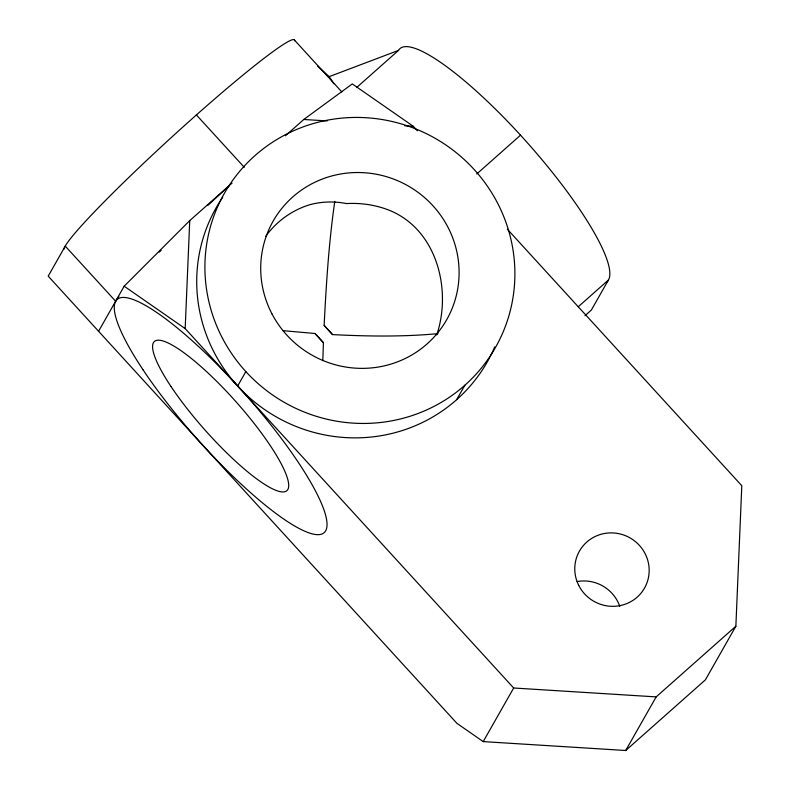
<?xml version="1.0" encoding="UTF-8"?>
<svg xmlns="http://www.w3.org/2000/svg" width="790" height="790" viewBox="0 0 790 790"><rect width="100%" height="100%" fill="white"/><g stroke="black" fill="none" stroke-linecap="round" stroke-linejoin="round"><path stroke-width="1.19" d="M322.824 360.625L323.406 342.682L315.012 333.499L282.988 330.664M507.348 229.199L741.8 485.712L735.865 626.223L656.164 696.899L513.668 688.001L185.176 328.601L189.738 220.617L232.053 183.092M438.006 333.647C402.949 336.915 367.656 336.392 332.531 334.595L324.137 325.411C326.231 283.975 328.847 242.481 334.782 201.401M436.751 334.891C452.324 288.577 436.1 227.036 386.478 209.212C373.68 204.59 360.062 202.833 346.494 203.573C334.614 201.203 322.36 201.48 310.618 204.482C292.675 209.715 276.648 221.111 265.756 236.289M98.572 331.267L124.168 286.207L189.738 220.617M237.642 386.004L245.838 371.586M456.65 399.681L464.846 385.263M118.846 296.438A155.936 10.902 -42.4 0 0 115.636 301.227L65.264 246.115L48.2 276.154L456.936 723.344L483.213 741.603L513.668 688.001M483.213 741.603L625.71 750.5L656.164 696.899M735.865 626.223L705.411 679.835L625.71 750.5M285.397 135.791L303.795 119.478L352.3 83.918L413.308 126.311L417.406 130.794M356.547 87.611L398.516 50.392A155.936 32.785 48.4 0 1 525.656 140.847A155.936 32.785 48.4 0 1 606.226 282.415M476.726 174.007L520.531 135.169M578.29 306.727L608.409 280.025L591.345 310.065L584.956 315.733M317.55 65.975L329.183 76.64L398.516 50.392M303.795 119.478L327.178 120.929M404.687 125.778L413.308 126.311M124.168 286.207L185.176 328.601M323.406 342.682L315.012 333.499M293.929 39.5L341.823 91.907M196.394 114.935L244.288 167.332M324.137 325.411L332.531 334.595M329.183 76.64L333.824 83.73M492.318 352.231A155.936 152.055 29.6 0 1 275.868 416.656A155.936 152.055 29.6 0 1 222.77 197.224M494.718 346.899A155.936 152.055 29.6 0 1 492.812 351.175M64.01 249.166A155.936 10.902 -42.4 0 1 181.364 128.395A155.936 10.902 -42.4 0 1 294.65 40.774M159.392 252.079A155.936 10.902 -42.4 0 1 161.111 250.361M207.889 205.37A155.936 10.902 -42.4 0 1 229.07 185.907M577.154 581.549A37.426 36.498 29.6 0 1 619.804 606.374M222.563 338.426A155.936 152.055 29.6 0 0 490.788 355.174A155.936 152.055 29.6 0 0 366.353 117.74A155.936 152.055 29.6 0 0 222.563 338.426M143.158 369.977A155.936 32.785 48.4 0 0 322.399 533.803A155.936 32.785 48.4 0 0 196.187 344.351A155.936 32.785 48.4 0 0 143.158 369.977M272.007 313.946A99.797 97.318 29.6 0 0 443.674 324.67A99.797 97.318 29.6 0 0 364.032 172.714A99.797 97.318 29.6 0 0 272.007 313.946M578.724 585.37A37.426 36.498 29.6 0 0 643.05 590.456A37.426 36.498 29.6 0 0 614.146 533.003A37.426 36.498 29.6 0 0 578.724 585.37M171.035 386.557A99.797 20.984 48.4 0 0 285.743 491.41A99.797 20.984 48.4 0 0 204.966 370.164A99.797 20.984 48.4 0 0 171.035 386.557"/></g></svg>
